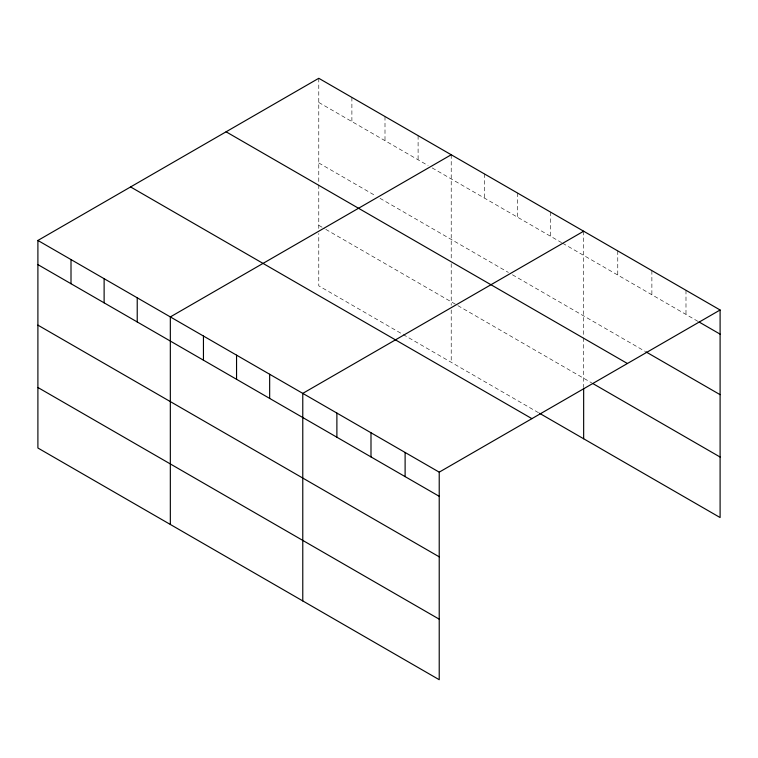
<?xml version="1.0" encoding="UTF-8"?>
<svg xmlns="http://www.w3.org/2000/svg" width="758" height="758" viewBox="0 0 758 758"><rect width="100%" height="100%" fill="white"/><g stroke="black" fill="none" stroke-linecap="round" stroke-linejoin="round"><path stroke-width="0.57" stroke-dasharray="3.79 2.84" d="M318.777 102.444L428.137 165.585M432.155 167.906L561.574 242.626M562.578 243.204L698.023 321.401M318.777 162.97L375.968 195.981M379.985 198.302L508.4 272.444M512.417 274.766L644.85 351.219M318.777 225.325L324.803 228.793M325.798 229.38L591.676 382.875M538.502 412.693L318.777 285.842L318.777 233.464M685.99 290.295L685.99 314.456M651.88 270.606L651.88 294.758M617.761 250.907L617.761 275.059M583.651 231.218L583.651 336.675M583.651 337.831L583.651 387.556M550.545 212.098L550.545 236.25M517.43 192.987L517.43 217.139M484.324 173.866L484.324 198.028M451.218 154.755L451.218 259.056M451.218 263.68L451.218 305.275M451.218 309.927L451.218 362.305M418.103 135.644L418.103 159.796M384.998 116.524L384.998 140.675M351.892 97.412L351.892 121.564M318.777 78.292L318.777 183.749M318.777 184.905L318.777 228.812"/><path stroke-width="1.14" d="M37.9 240.457L439.223 472.158L439.223 679.708L37.9 448.006L37.9 240.457L318.777 78.292L720.1 309.994L720.1 517.543L539.506 413.281M451.218 154.755L170.332 316.92L170.332 524.47M583.651 231.218L302.774 393.383L302.774 600.933M439.223 472.158L720.1 309.994M699.028 321.979L720.1 334.145M645.854 351.807L720.1 394.672M226.092 131.807L627.406 363.508M592.68 383.453L720.1 457.027M130.594 186.942L531.908 418.643M37.9 264.608L439.223 496.31M37.9 325.135L439.223 556.836M37.9 387.49L439.223 619.182M583.651 388.721L583.651 438.768M405.113 452.46L405.113 476.621M370.994 432.771L370.994 456.922M336.884 413.072L336.884 437.224M269.659 374.262L269.659 398.414M236.553 355.151L236.553 379.303M203.447 336.031L203.447 360.192M137.226 297.799L137.226 321.961M104.121 278.688L104.121 302.84M71.006 259.577L71.006 283.729"/></g></svg>
